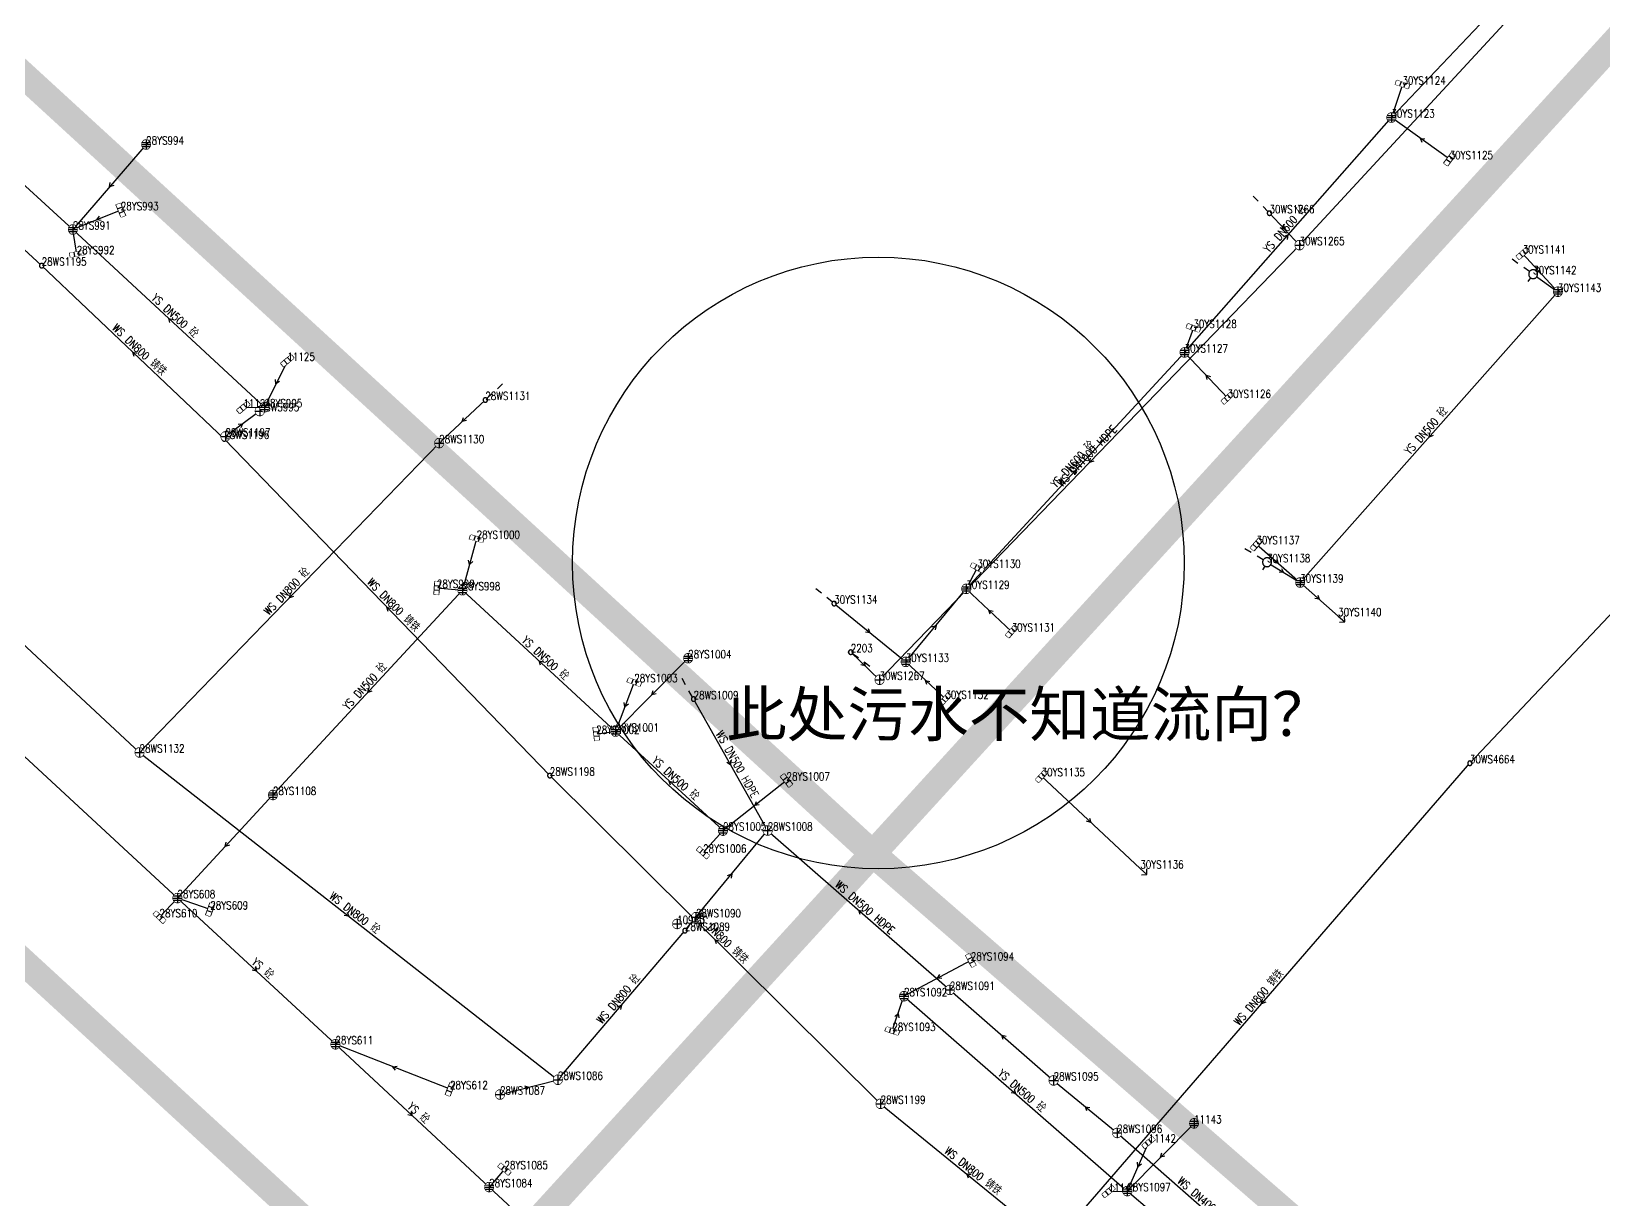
# Model space of a CAD drawing. Extents: x 78813 to 99477, y 2421021 to 2448125.
# Drawn here: x 84916 to 85092.8, y 2431463.2 to 2431594.6 of the extents above; entities that cross this region are included whole.
import ezdxf
from ezdxf.enums import TextEntityAlignment as Align

# ---------------------------------------------------------------- set-up
doc = ezdxf.new("R2010")
doc.units = 0
doc.set_wipeout_variables(frame=1)
doc.layers.get('0').update_dxf_attribs({"linetype": 'CONTINUOUS'})
for name, color, linetype in [('DX_WS', 16, 'CONTINUOUS'), ('DX_YS', 42, 'CONTINUOUS'), ('道路', 5, 'CONTINUOUS'), ('遗留问题', 7, 'CONTINUOUS')]:
    doc.layers.add(name, color=color, linetype=linetype)
for name, color, linetype, true_color in [('WSLINE', 7, 'CONTINUOUS', 0x7f0000), ('YSANNEXE', 7, 'CONTINUOUS', 0xcc9900), ('YSLINE', 7, 'CONTINUOUS', 0xcc9900)]:
    doc.layers.add(name, color=color, linetype=linetype, true_color=true_color)
doc.styles.add('CcNameZT', font='txt.SHX', dxfattribs={"width": 0.8, "bigfont": 'HZTXT.SHX'})
doc.styles.add('GXT', font='', dxfattribs={"height": 0.8})
doc.styles.get("Standard").update_dxf_attribs({"font": 'txt.shx', "bigfont": 'hztxt.shx'})
doc.styles.get('GXT').set_extended_font_data('文鼎CS细等线')

# ---------------------------------------------------------------- blocks, each defined once
blk = doc.blocks.new('PS污水井')
blk.add_lwpolyline([(1, 0), (1, 0.07), (0.99, 0.14), (0.98, 0.21), (0.96, 0.28), (0.94, 0.34), (0.91, 0.41), (0.88, 0.47), (0.85, 0.53), (0.81, 0.59), (0.77, 0.64), (0.72, 0.69), (0.67, 0.74), (0.62, 0.79), (0.56, 0.83), (0.5, 0.87), (0.44, 0.9), (0.37, 0.93), (0.31, 0.95), (0.24, 0.97), (0.17, 0.98), (0.1, 0.99), (0.03, 1), (-0.03, 1), (-0.1, 0.99), (-0.17, 0.98), (-0.24, 0.97), (-0.31, 0.95), (-0.37, 0.93), (-0.44, 0.9), (-0.5, 0.87), (-0.56, 0.83), (-0.62, 0.79), (-0.67, 0.74), (-0.72, 0.69), (-0.77, 0.64), (-0.81, 0.59), (-0.85, 0.53), (-0.88, 0.47), (-0.91, 0.41), (-0.94, 0.34), (-0.96, 0.28), (-0.98, 0.21), (-0.99, 0.14), (-1, 0.07), (-1, 0), (-1, -0.07), (-0.99, -0.14), (-0.98, -0.21), (-0.96, -0.28), (-0.94, -0.34), (-0.91, -0.41), (-0.88, -0.47), (-0.85, -0.53), (-0.81, -0.59), (-0.77, -0.64), (-0.72, -0.69), (-0.67, -0.74), (-0.62, -0.79), (-0.56, -0.83), (-0.5, -0.87), (-0.44, -0.9), (-0.37, -0.93), (-0.31, -0.95), (-0.24, -0.97), (-0.17, -0.98), (-0.1, -0.99), (-0.03, -1), (0.03, -1), (0.1, -0.99), (0.17, -0.98), (0.24, -0.97), (0.31, -0.95), (0.37, -0.93), (0.44, -0.9), (0.5, -0.87), (0.56, -0.83), (0.62, -0.79), (0.67, -0.74), (0.72, -0.69), (0.77, -0.64), (0.81, -0.59), (0.85, -0.53), (0.88, -0.47), (0.91, -0.41), (0.94, -0.34), (0.96, -0.28), (0.98, -0.21), (0.99, -0.14), (1, 0)], close=True)
blk.add_wipeout([(1, 0), (1, 0.07), (0.99, 0.14), (0.98, 0.21), (0.96, 0.28), (0.94, 0.34), (0.91, 0.41), (0.88, 0.47), (0.85, 0.53), (0.81, 0.59), (0.77, 0.64), (0.72, 0.69), (0.67, 0.74), (0.62, 0.79), (0.56, 0.83), (0.5, 0.87), (0.44, 0.9), (0.37, 0.93), (0.31, 0.95), (0.24, 0.97), (0.17, 0.98), (0.1, 0.99), (0.03, 1), (-0.03, 1), (-0.1, 0.99), (-0.17, 0.98), (-0.24, 0.97), (-0.31, 0.95), (-0.37, 0.93), (-0.44, 0.9), (-0.5, 0.87), (-0.56, 0.83), (-0.62, 0.79), (-0.67, 0.74), (-0.72, 0.69), (-0.77, 0.64), (-0.81, 0.59), (-0.85, 0.53), (-0.88, 0.47), (-0.91, 0.41), (-0.94, 0.34), (-0.96, 0.28), (-0.98, 0.21), (-0.99, 0.14), (-1, 0.07), (-1, 0), (-1, -0.07), (-0.99, -0.14), (-0.98, -0.21), (-0.96, -0.28), (-0.94, -0.34), (-0.91, -0.41), (-0.88, -0.47), (-0.85, -0.53), (-0.81, -0.59), (-0.77, -0.64), (-0.72, -0.69), (-0.67, -0.74), (-0.62, -0.79), (-0.56, -0.83), (-0.5, -0.87), (-0.44, -0.9), (-0.37, -0.93), (-0.31, -0.95), (-0.24, -0.97), (-0.17, -0.98), (-0.1, -0.99), (-0.03, -1), (0.03, -1), (0.1, -0.99), (0.17, -0.98), (0.24, -0.97), (0.31, -0.95), (0.37, -0.93), (0.44, -0.9), (0.5, -0.87), (0.56, -0.83), (0.62, -0.79), (0.67, -0.74), (0.72, -0.69), (0.77, -0.64), (0.81, -0.59), (0.85, -0.53), (0.88, -0.47), (0.91, -0.41), (0.94, -0.34), (0.96, -0.28), (0.98, -0.21), (0.99, -0.14)])
for p, q in [((-1, 0), (0, 0)), ((0, 1), (0, 0)), ((0, 0), (0, -1)), ((0, 0), (1, 0))]:
    blk.add_line(p, q)
blk = doc.blocks.new('PS管线点')
blk.add_wipeout([(0.5, 0), (0.5, 0.03), (0.5, 0.07), (0.49, 0.1), (0.48, 0.14), (0.47, 0.17), (0.46, 0.2), (0.44, 0.23), (0.42, 0.26), (0.4, 0.29), (0.38, 0.32), (0.36, 0.35), (0.33, 0.37), (0.31, 0.39), (0.28, 0.41), (0.25, 0.43), (0.22, 0.45), (0.19, 0.46), (0.15, 0.48), (0.12, 0.49), (0.09, 0.49), (0.05, 0.5), (0.02, 0.5), (-0.02, 0.5), (-0.05, 0.5), (-0.09, 0.49), (-0.12, 0.49), (-0.15, 0.48), (-0.19, 0.46), (-0.22, 0.45), (-0.25, 0.43), (-0.28, 0.41), (-0.31, 0.39), (-0.33, 0.37), (-0.36, 0.35), (-0.38, 0.32), (-0.4, 0.29), (-0.42, 0.26), (-0.44, 0.23), (-0.46, 0.2), (-0.47, 0.17), (-0.48, 0.14), (-0.49, 0.1), (-0.5, 0.07), (-0.5, 0.03), (-0.5, 0), (-0.5, -0.03), (-0.5, -0.07), (-0.49, -0.1), (-0.48, -0.14), (-0.47, -0.17), (-0.46, -0.2), (-0.44, -0.23), (-0.42, -0.26), (-0.4, -0.29), (-0.38, -0.32), (-0.36, -0.35), (-0.33, -0.37), (-0.31, -0.39), (-0.28, -0.41), (-0.25, -0.43), (-0.22, -0.45), (-0.19, -0.46), (-0.15, -0.48), (-0.12, -0.49), (-0.09, -0.49), (-0.05, -0.5), (-0.02, -0.5), (0.02, -0.5), (0.05, -0.5), (0.09, -0.49), (0.12, -0.49), (0.15, -0.48), (0.19, -0.46), (0.22, -0.45), (0.25, -0.43), (0.28, -0.41), (0.31, -0.39), (0.33, -0.37), (0.36, -0.35), (0.38, -0.32), (0.4, -0.29), (0.42, -0.26), (0.44, -0.23), (0.46, -0.2), (0.47, -0.17), (0.48, -0.14), (0.49, -0.1), (0.5, -0.07)])
blk.add_lwpolyline([(0.5, 0), (0.5, 0.03), (0.5, 0.07), (0.49, 0.1), (0.48, 0.14), (0.47, 0.17), (0.46, 0.2), (0.44, 0.23), (0.42, 0.26), (0.4, 0.29), (0.38, 0.32), (0.36, 0.35), (0.33, 0.37), (0.31, 0.39), (0.28, 0.41), (0.25, 0.43), (0.22, 0.45), (0.19, 0.46), (0.15, 0.48), (0.12, 0.49), (0.09, 0.49), (0.05, 0.5), (0.02, 0.5), (-0.02, 0.5), (-0.05, 0.5), (-0.09, 0.49), (-0.12, 0.49), (-0.15, 0.48), (-0.19, 0.46), (-0.22, 0.45), (-0.25, 0.43), (-0.28, 0.41), (-0.31, 0.39), (-0.33, 0.37), (-0.36, 0.35), (-0.38, 0.32), (-0.4, 0.29), (-0.42, 0.26), (-0.44, 0.23), (-0.46, 0.2), (-0.47, 0.17), (-0.48, 0.14), (-0.49, 0.1), (-0.5, 0.07), (-0.5, 0.03), (-0.5, 0), (-0.5, -0.03), (-0.5, -0.07), (-0.49, -0.1), (-0.48, -0.14), (-0.47, -0.17), (-0.46, -0.2), (-0.44, -0.23), (-0.42, -0.26), (-0.4, -0.29), (-0.38, -0.32), (-0.36, -0.35), (-0.33, -0.37), (-0.31, -0.39), (-0.28, -0.41), (-0.25, -0.43), (-0.22, -0.45), (-0.19, -0.46), (-0.15, -0.48), (-0.12, -0.49), (-0.09, -0.49), (-0.05, -0.5), (-0.02, -0.5), (0.02, -0.5), (0.05, -0.5), (0.09, -0.49), (0.12, -0.49), (0.15, -0.48), (0.19, -0.46), (0.22, -0.45), (0.25, -0.43), (0.28, -0.41), (0.31, -0.39), (0.33, -0.37), (0.36, -0.35), (0.38, -0.32), (0.4, -0.29), (0.42, -0.26), (0.44, -0.23), (0.46, -0.2), (0.47, -0.17), (0.48, -0.14), (0.49, -0.1), (0.5, -0.07), (0.5, 0)], close=True)
blk = doc.blocks.new('PS非普查')
blk.add_lwpolyline([(3.7, 0), (5.3, 0)])
blk.add_wipeout([(0.5, 0), (0.5, 0.03), (0.5, 0.07), (0.49, 0.1), (0.48, 0.14), (0.47, 0.17), (0.46, 0.2), (0.44, 0.23), (0.42, 0.26), (0.4, 0.29), (0.38, 0.32), (0.36, 0.35), (0.33, 0.37), (0.31, 0.39), (0.28, 0.41), (0.25, 0.43), (0.22, 0.45), (0.19, 0.46), (0.15, 0.48), (0.12, 0.49), (0.09, 0.49), (0.05, 0.5), (0.02, 0.5), (-0.02, 0.5), (-0.05, 0.5), (-0.09, 0.49), (-0.12, 0.49), (-0.15, 0.48), (-0.19, 0.46), (-0.22, 0.45), (-0.25, 0.43), (-0.28, 0.41), (-0.31, 0.39), (-0.33, 0.37), (-0.36, 0.35), (-0.38, 0.32), (-0.4, 0.29), (-0.42, 0.26), (-0.44, 0.23), (-0.46, 0.2), (-0.47, 0.17), (-0.48, 0.14), (-0.49, 0.1), (-0.5, 0.07), (-0.5, 0.03), (-0.5, 0), (-0.5, -0.03), (-0.5, -0.07), (-0.49, -0.1), (-0.48, -0.14), (-0.47, -0.17), (-0.46, -0.2), (-0.44, -0.23), (-0.42, -0.26), (-0.4, -0.29), (-0.38, -0.32), (-0.36, -0.35), (-0.33, -0.37), (-0.31, -0.39), (-0.28, -0.41), (-0.25, -0.43), (-0.22, -0.45), (-0.19, -0.46), (-0.15, -0.48), (-0.12, -0.49), (-0.09, -0.49), (-0.05, -0.5), (-0.02, -0.5), (0.02, -0.5), (0.05, -0.5), (0.09, -0.49), (0.12, -0.49), (0.15, -0.48), (0.19, -0.46), (0.22, -0.45), (0.25, -0.43), (0.28, -0.41), (0.31, -0.39), (0.33, -0.37), (0.36, -0.35), (0.38, -0.32), (0.4, -0.29), (0.42, -0.26), (0.44, -0.23), (0.46, -0.2), (0.47, -0.17), (0.48, -0.14), (0.49, -0.1), (0.5, -0.07)])
blk.add_line((0.5, 0), (2.1, 0))
blk.add_lwpolyline([(0.5, 0), (0.5, 0.03), (0.5, 0.07), (0.49, 0.1), (0.48, 0.14), (0.47, 0.17), (0.46, 0.2), (0.44, 0.23), (0.42, 0.26), (0.4, 0.29), (0.38, 0.32), (0.36, 0.35), (0.33, 0.37), (0.31, 0.39), (0.28, 0.41), (0.25, 0.43), (0.22, 0.45), (0.19, 0.46), (0.15, 0.48), (0.12, 0.49), (0.09, 0.49), (0.05, 0.5), (0.02, 0.5), (-0.02, 0.5), (-0.05, 0.5), (-0.09, 0.49), (-0.12, 0.49), (-0.15, 0.48), (-0.19, 0.46), (-0.22, 0.45), (-0.25, 0.43), (-0.28, 0.41), (-0.31, 0.39), (-0.33, 0.37), (-0.36, 0.35), (-0.38, 0.32), (-0.4, 0.29), (-0.42, 0.26), (-0.44, 0.23), (-0.46, 0.2), (-0.47, 0.17), (-0.48, 0.14), (-0.49, 0.1), (-0.5, 0.07), (-0.5, 0.03), (-0.5, 0), (-0.5, -0.03), (-0.5, -0.07), (-0.49, -0.1), (-0.48, -0.14), (-0.47, -0.17), (-0.46, -0.2), (-0.44, -0.23), (-0.42, -0.26), (-0.4, -0.29), (-0.38, -0.32), (-0.36, -0.35), (-0.33, -0.37), (-0.31, -0.39), (-0.28, -0.41), (-0.25, -0.43), (-0.22, -0.45), (-0.19, -0.46), (-0.15, -0.48), (-0.12, -0.49), (-0.09, -0.49), (-0.05, -0.5), (-0.02, -0.5), (0.02, -0.5), (0.05, -0.5), (0.09, -0.49), (0.12, -0.49), (0.15, -0.48), (0.19, -0.46), (0.22, -0.45), (0.25, -0.43), (0.28, -0.41), (0.31, -0.39), (0.33, -0.37), (0.36, -0.35), (0.38, -0.32), (0.4, -0.29), (0.42, -0.26), (0.44, -0.23), (0.46, -0.2), (0.47, -0.17), (0.48, -0.14), (0.49, -0.1), (0.5, -0.07), (0.5, 0)], close=True)
blk = doc.blocks.new('测量点')
h = blk.add_hatch(color=256)
edge = h.paths.add_edge_path()
edge.add_arc((0, 0), 0.5, 0, 360)
blk.add_circle((0, 0), 0.5)
blk = doc.blocks.new('LX')
for p, q in [((-0.866, 0.5), (0, 0)), ((0, 0), (-0.866, -0.5))]:
    blk.add_line(p, q)
blk = doc.blocks.new('PS出水口')
for points in [[(0, 0), (1.97, 0)], [(1.15, -0.88), (1.97, 0), (1.11, 0.93)]]:
    blk.add_lwpolyline(points)
blk = doc.blocks.new('PS雨篦')
blk.add_lwpolyline([(-1.5, 0.5), (0, 0.5), (1.5, 0.5), (1.5, -0.5), (0, -0.5), (-1.5, -0.5)], close=True)
blk.add_wipeout([(-1.5, 0.5), (0, 0.5), (1.5, 0.5), (1.5, -0.5), (0, -0.5), (-1.5, -0.5)])
for p, q in [((-0.51, -0.5), (-0.51, 0.5)), ((0.49, -0.5), (0.49, 0.5))]:
    blk.add_line(p, q)
blk = doc.blocks.new('PS雨水井')
blk.add_lwpolyline([(1, 0), (1, 0.07), (0.99, 0.14), (0.98, 0.21), (0.96, 0.28), (0.94, 0.34), (0.91, 0.41), (0.88, 0.47), (0.85, 0.53), (0.81, 0.59), (0.77, 0.64), (0.72, 0.69), (0.67, 0.74), (0.62, 0.79), (0.56, 0.83), (0.5, 0.87), (0.44, 0.9), (0.37, 0.93), (0.31, 0.95), (0.24, 0.97), (0.17, 0.98), (0.1, 0.99), (0.03, 1), (-0.03, 1), (-0.1, 0.99), (-0.17, 0.98), (-0.24, 0.97), (-0.31, 0.95), (-0.37, 0.93), (-0.44, 0.9), (-0.5, 0.87), (-0.56, 0.83), (-0.62, 0.79), (-0.67, 0.74), (-0.72, 0.69), (-0.77, 0.64), (-0.81, 0.59), (-0.85, 0.53), (-0.88, 0.47), (-0.91, 0.41), (-0.94, 0.34), (-0.96, 0.28), (-0.98, 0.21), (-0.99, 0.14), (-1, 0.07), (-1, 0), (-1, -0.07), (-0.99, -0.14), (-0.98, -0.21), (-0.96, -0.28), (-0.94, -0.34), (-0.91, -0.41), (-0.88, -0.47), (-0.85, -0.53), (-0.81, -0.59), (-0.77, -0.64), (-0.72, -0.69), (-0.67, -0.74), (-0.62, -0.79), (-0.56, -0.83), (-0.5, -0.87), (-0.44, -0.9), (-0.37, -0.93), (-0.31, -0.95), (-0.24, -0.97), (-0.17, -0.98), (-0.1, -0.99), (-0.03, -1), (0.03, -1), (0.1, -0.99), (0.17, -0.98), (0.24, -0.97), (0.31, -0.95), (0.37, -0.93), (0.44, -0.9), (0.5, -0.87), (0.56, -0.83), (0.62, -0.79), (0.67, -0.74), (0.72, -0.69), (0.77, -0.64), (0.81, -0.59), (0.85, -0.53), (0.88, -0.47), (0.91, -0.41), (0.94, -0.34), (0.96, -0.28), (0.98, -0.21), (0.99, -0.14), (1, 0)], close=True)
blk.add_wipeout([(1, 0), (1, 0.07), (0.99, 0.14), (0.98, 0.21), (0.96, 0.28), (0.94, 0.34), (0.91, 0.41), (0.88, 0.47), (0.85, 0.53), (0.81, 0.59), (0.77, 0.64), (0.72, 0.69), (0.67, 0.74), (0.62, 0.79), (0.56, 0.83), (0.5, 0.87), (0.44, 0.9), (0.37, 0.93), (0.31, 0.95), (0.24, 0.97), (0.17, 0.98), (0.1, 0.99), (0.03, 1), (-0.03, 1), (-0.1, 0.99), (-0.17, 0.98), (-0.24, 0.97), (-0.31, 0.95), (-0.37, 0.93), (-0.44, 0.9), (-0.5, 0.87), (-0.56, 0.83), (-0.62, 0.79), (-0.67, 0.74), (-0.72, 0.69), (-0.77, 0.64), (-0.81, 0.59), (-0.85, 0.53), (-0.88, 0.47), (-0.91, 0.41), (-0.94, 0.34), (-0.96, 0.28), (-0.98, 0.21), (-0.99, 0.14), (-1, 0.07), (-1, 0), (-1, -0.07), (-0.99, -0.14), (-0.98, -0.21), (-0.96, -0.28), (-0.94, -0.34), (-0.91, -0.41), (-0.88, -0.47), (-0.85, -0.53), (-0.81, -0.59), (-0.77, -0.64), (-0.72, -0.69), (-0.67, -0.74), (-0.62, -0.79), (-0.56, -0.83), (-0.5, -0.87), (-0.44, -0.9), (-0.37, -0.93), (-0.31, -0.95), (-0.24, -0.97), (-0.17, -0.98), (-0.1, -0.99), (-0.03, -1), (0.03, -1), (0.1, -0.99), (0.17, -0.98), (0.24, -0.97), (0.31, -0.95), (0.37, -0.93), (0.44, -0.9), (0.5, -0.87), (0.56, -0.83), (0.62, -0.79), (0.67, -0.74), (0.72, -0.69), (0.77, -0.64), (0.81, -0.59), (0.85, -0.53), (0.88, -0.47), (0.91, -0.41), (0.94, -0.34), (0.96, -0.28), (0.98, -0.21), (0.99, -0.14)])
for p, q in [((-1, 0), (0, 0)), ((-0.88, 0.48), (0, 0.47)), ((0, 1), (0, 0)), ((0, 0.47), (0.88, 0.47)), ((0, 0), (0, -1)), ((0, 0), (1, 0)), ((-0.88, -0.48), (0, -0.48)), ((0, -0.48), (0.88, -0.48))]:
    blk.add_line(p, q)
blk = doc.blocks.new('PS预留口')
blk.add_lwpolyline([(4.2, 0), (5.8, 0)])
blk.add_wipeout([(1, 0), (1, 0.07), (0.99, 0.14), (0.98, 0.21), (0.96, 0.28), (0.94, 0.34), (0.91, 0.41), (0.88, 0.47), (0.85, 0.53), (0.81, 0.59), (0.77, 0.64), (0.72, 0.69), (0.67, 0.74), (0.62, 0.79), (0.56, 0.83), (0.5, 0.87), (0.44, 0.9), (0.37, 0.93), (0.31, 0.95), (0.24, 0.97), (0.17, 0.98), (0.1, 0.99), (0.03, 1), (-0.03, 1), (-0.1, 0.99), (-0.17, 0.98), (-0.24, 0.97), (-0.31, 0.95), (-0.37, 0.93), (-0.44, 0.9), (-0.5, 0.87), (-0.56, 0.83), (-0.62, 0.79), (-0.67, 0.74), (-0.72, 0.69), (-0.77, 0.64), (-0.81, 0.59), (-0.85, 0.53), (-0.88, 0.47), (-0.91, 0.41), (-0.94, 0.34), (-0.96, 0.28), (-0.98, 0.21), (-0.99, 0.14), (-1, 0.07), (-1, 0), (-1, -0.07), (-0.99, -0.14), (-0.98, -0.21), (-0.96, -0.28), (-0.94, -0.34), (-0.91, -0.41), (-0.88, -0.47), (-0.85, -0.53), (-0.81, -0.59), (-0.77, -0.64), (-0.72, -0.69), (-0.67, -0.74), (-0.62, -0.79), (-0.56, -0.83), (-0.5, -0.87), (-0.44, -0.9), (-0.37, -0.93), (-0.31, -0.95), (-0.24, -0.97), (-0.17, -0.98), (-0.1, -0.99), (-0.03, -1), (0.03, -1), (0.1, -0.99), (0.17, -0.98), (0.24, -0.97), (0.31, -0.95), (0.37, -0.93), (0.44, -0.9), (0.5, -0.87), (0.56, -0.83), (0.62, -0.79), (0.67, -0.74), (0.72, -0.69), (0.77, -0.64), (0.81, -0.59), (0.85, -0.53), (0.88, -0.47), (0.91, -0.41), (0.94, -0.34), (0.96, -0.28), (0.98, -0.21), (0.99, -0.14)])
blk.add_line((1, 0), (2.6, 0))
blk.add_lwpolyline([(1, 0), (1, 0.07), (0.99, 0.14), (0.98, 0.21), (0.96, 0.28), (0.94, 0.34), (0.91, 0.41), (0.88, 0.47), (0.85, 0.53), (0.81, 0.59), (0.77, 0.64), (0.72, 0.69), (0.67, 0.74), (0.62, 0.79), (0.56, 0.83), (0.5, 0.87), (0.44, 0.9), (0.37, 0.93), (0.31, 0.95), (0.24, 0.97), (0.17, 0.98), (0.1, 0.99), (0.03, 1), (-0.03, 1), (-0.1, 0.99), (-0.17, 0.98), (-0.24, 0.97), (-0.31, 0.95), (-0.37, 0.93), (-0.44, 0.9), (-0.5, 0.87), (-0.56, 0.83), (-0.62, 0.79), (-0.67, 0.74), (-0.72, 0.69), (-0.77, 0.64), (-0.81, 0.59), (-0.85, 0.53), (-0.88, 0.47), (-0.91, 0.41), (-0.94, 0.34), (-0.96, 0.28), (-0.98, 0.21), (-0.99, 0.14), (-1, 0.07), (-1, 0), (-1, -0.07), (-0.99, -0.14), (-0.98, -0.21), (-0.96, -0.28), (-0.94, -0.34), (-0.91, -0.41), (-0.88, -0.47), (-0.85, -0.53), (-0.81, -0.59), (-0.77, -0.64), (-0.72, -0.69), (-0.67, -0.74), (-0.62, -0.79), (-0.56, -0.83), (-0.5, -0.87), (-0.44, -0.9), (-0.37, -0.93), (-0.31, -0.95), (-0.24, -0.97), (-0.17, -0.98), (-0.1, -0.99), (-0.03, -1), (0.03, -1), (0.1, -0.99), (0.17, -0.98), (0.24, -0.97), (0.31, -0.95), (0.37, -0.93), (0.44, -0.9), (0.5, -0.87), (0.56, -0.83), (0.62, -0.79), (0.67, -0.74), (0.72, -0.69), (0.77, -0.64), (0.81, -0.59), (0.85, -0.53), (0.88, -0.47), (0.91, -0.41), (0.94, -0.34), (0.96, -0.28), (0.98, -0.21), (0.99, -0.14), (1, 0)], close=True)
for points in [[(0, 1), (0, 2)], [(0, -2), (0, -1)]]:
    blk.add_lwpolyline(points)

msp = doc.modelspace()

# ---------------------------------------------------------------- linework, layer by layer
at = {"layer": 'WSLINE'}
for p, q in [((85181.31, 2431703.49), (85058.59, 2431570.61)), ((84872.49, 2431609.33), (84917.12, 2431568.3)), ((85055.21, 2431574.2), (85058.59, 2431570.61)), ((85058.59, 2431570.61), (85011.36, 2431521.72)), ((84917.12, 2431568.3), (84937.65, 2431548.82)), ((85077.75, 2431512.33), (85126.27, 2431563.75)), ((84967.02, 2431553.19), (84961.83, 2431548.34)), ((84941.65, 2431551.94), (84937.79, 2431549.09)), ((84937.79, 2431549.09), (84937.65, 2431548.82)), ((84937.65, 2431548.82), (84974.27, 2431510.94)), ((84961.83, 2431548.34), (84928.13, 2431513.54)), ((84895.39, 2431543.98), (84928.13, 2431513.54)), ((85008.12, 2431524.82), (85011.36, 2431521.72)), ((84990.44, 2431519.54), (84998.77, 2431504.76)), ((84928.13, 2431513.54), (84975.18, 2431476.73)), ((85030.89, 2431458.23), (85077.75, 2431512.33)), ((84974.27, 2431510.94), (85011.47, 2431474.02)), ((84990.71, 2431495.01), (84998.77, 2431504.76)), ((84998.77, 2431504.76), (85019.26, 2431486.83)), ((84989.47, 2431493.49), (84990.71, 2431495.01)), ((84975.18, 2431476.73), (84989.47, 2431493.49)), ((85019.26, 2431486.83), (85030.93, 2431476.65)), ((84968.67, 2431475.06), (84975.18, 2431476.73)), ((85030.93, 2431476.65), (85038.08, 2431470.74)), ((85011.47, 2431474.02), (85030.89, 2431458.23)), ((85038.08, 2431470.74), (85056.98, 2431454.17))]:
    msp.add_line(p, q, dxfattribs=at)
at = {"layer": 'YSLINE'}
for p, q in [((85068.92, 2431584.96), (85094.32, 2431611.74)), ((84898.29, 2431592.64), (84920.63, 2431572.37)), ((85070.16, 2431588.68), (85068.92, 2431584.96)), ((85075.47, 2431580.28), (85068.92, 2431584.96)), ((84928.87, 2431581.93), (84920.63, 2431572.37)), ((84926.02, 2431574.54), (84920.63, 2431572.37)), ((84921.06, 2431569.61), (84920.63, 2431572.37)), ((85083.68, 2431569.68), (85087.65, 2431565.37)), ((85084.86, 2431567.34), (85087.65, 2431565.37)), ((85087.65, 2431565.37), (85058.66, 2431532.66)), ((85046.65, 2431561.29), (85045.66, 2431558.54)), ((85021.11, 2431531.95), (85045.66, 2431558.54)), ((85050.5, 2431553.42), (85045.66, 2431558.54)), ((84966.04, 2431537.58), (84964.45, 2431531.79)), ((85053.74, 2431536.96), (85058.66, 2431532.66)), ((85054.93, 2431534.94), (85058.66, 2431532.66)), ((85022.35, 2431534.32), (85021.11, 2431531.95)), ((85058.66, 2431532.66), (85062.93, 2431528.89)), ((84964.45, 2431531.79), (84943.13, 2431508.76)), ((84961.57, 2431532.05), (84964.45, 2431531.79)), ((84981.66, 2431515.89), (84964.45, 2431531.79)), ((85014.3, 2431523.73), (85021.11, 2431531.95)), ((85026.21, 2431527.16), (85021.11, 2431531.95)), ((85018.76, 2431519.58), (85014.3, 2431523.73)), ((84983.77, 2431521.45), (84981.66, 2431515.89)), ((84979.49, 2431515.63), (84981.66, 2431515.89)), ((84993.75, 2431504.75), (84981.66, 2431515.89)), ((85029.58, 2431510.87), (85040.68, 2431500.49)), ((84943.13, 2431508.76), (84932.39, 2431497.16)), ((84991.51, 2431502.27), (84993.75, 2431504.75)), ((84930.38, 2431495.01), (84932.39, 2431497.16)), ((84932.39, 2431497.16), (84950.16, 2431480.71)), ((84936.08, 2431495.89), (84932.39, 2431497.16)), ((85012.79, 2431482.21), (85014.1, 2431486.12)), ((84963.05, 2431475.67), (84950.16, 2431480.71)), ((84969.17, 2431466.67), (84967.45, 2431464.65)), ((84967.45, 2431464.65), (84984.72, 2431448.64)), ((85037.12, 2431464.15), (85039.22, 2431464.2)), ((85053.04, 2431452.38), (85039.22, 2431464.2))]:
    msp.add_line(p, q, dxfattribs=at)

# ---------------------------------------------------------------- block references
at = {"layer": 'DX_WS', "yscale": 0.5, "zscale": 0.5}
for p, xscale, rotation in [((85056.9, 2431572.4), 0.4999999999174108, 313.4079139450869), ((84927.39, 2431558.56), 0.4999999999681816, 136.2726998466811), ((84939.72, 2431550.51), 0.5000000000987567, 36.5780435047836), ((84964.43, 2431550.76), 0.5000000001499065, 222.8805823236734), ((85034.97, 2431546.17), 0.5000000000623607, 225.7453712877373), ((84944.98, 2431530.94), 0.5000000000623607, 225.7453712877373), ((84955.96, 2431529.88), 0.4999999998548085, 133.9808686770976), ((84994.6, 2431512.15), 0.5000000000768241, 299.656926848494), ((84994.74, 2431499.88), 0.5000000001275243, 50.4202859825869), ((84951.65, 2431495.13), 0.4999999999654123, 322.0022808685885), ((85009.01, 2431495.8), 0.5000000001470603, 138.5645310020385), ((84992.87, 2431492.48), 0.5000000000473203, 135.1267842464536), ((84982.32, 2431485.11), 0.5000000000786358, 49.27437038812209), ((85054.32, 2431485.28), 0.4999999999129442, 229.2743673022734), ((85025.1, 2431481.74), 0.4999999999592625, 139.1374888230383), ((84971.92, 2431475.9), 0.4999999999384925, 14.32394485392314), ((85034.51, 2431473.69), 0.4999999999182879, 140.2834044187576), ((85021.18, 2431466.13), 0.500000000052436, 140.8563621943816)]:
    msp.add_blockref('LX', p, dxfattribs=dict(at, xscale=xscale, rotation=rotation))
at = {"layer": 'DX_WS', "xscale": 0.5, "yscale": 0.5, "zscale": 0.5}
msp.add_blockref('测量点', (85008.12, 2431524.82, 2.11), dxfattribs=at)
at = {"layer": 'DX_YS', "xscale": 0.5, "yscale": 0.5, "zscale": 0.5}
for p in [(84944.76, 2431557.61, 3.95), (84939.81, 2431552.36, 3.93), (85046.73, 2431471.82, 2.61), (85041.61, 2431469.68, 3.69), (85037.12, 2431464.15, 3.61)]:
    msp.add_blockref('测量点', p, dxfattribs=at)
at = {"layer": 'DX_YS', "yscale": 0.5, "zscale": 0.5}
for p, xscale, rotation in [((85062.93, 2431528.89, 2.03), 0.499999999991061, 318.4916606548242), ((85040.68, 2431500.49, 3.45), 0.5000000001150721, 316.9265762251509)]:
    msp.add_blockref('PS出水口', p, dxfattribs=dict(at, xscale=xscale, rotation=rotation))
at = {"layer": 'YSANNEXE', "yscale": 0.5, "zscale": 0.5}
for p, xscale, rotation in [((85072.19, 2431582.62), 0.5000000000509134, 144.3853643634343), ((84924.75, 2431577.15), 0.5000000001008229, 229.1831180618362), ((84923.33, 2431573.46), 0.5000000000538641, 201.6811439015202), ((84931.41, 2431562.37), 0.500000000099427, 136.8456576255853), ((85048.08, 2431555.98), 0.4999999998977985, 133.4991662763766), ((84943.47, 2431554.99), 0.4999999999540764, 244.0800207230291), ((85073.15, 2431549.02), 0.50000000014632, 228.6101602728715), ((85033.39, 2431545.25), 0.4999999998621667, 47.55549698130921), ((84965.24, 2431534.69), 0.4999999999334011, 254.3932610367242), ((85060.79, 2431530.77), 0.4999999998866608, 318.5645341074481), ((85023.66, 2431529.56), 0.5000000000109518, 136.9369130337061), ((85010.27, 2431527.01), 0.4999999999499777, 320.8563652809367), ((85017.71, 2431527.84), 0.5000000001275243, 50.4202859825869), ((84973.06, 2431523.84), 0.500000000145689, 137.509870812667), ((84953.79, 2431520.28), 0.5000000000745004, 227.4642446757911), ((84985.75, 2431520.01), 0.5000000001441505, 225.1724135036378), ((85016.53, 2431521.65), 0.5000000000109518, 136.9369130337061), ((84982.72, 2431518.67), 0.4999999999280921, 249.2366408790303), ((84987.71, 2431510.32), 0.500000000145689, 137.509870812667), ((84997.32, 2431507.57), 0.500000000041047, 218.2969199518953), ((85035.13, 2431505.68), 0.5000000000878982, 316.8456606964688), ((84937.76, 2431502.96), 0.5000000000745004, 227.4642446757911), ((84941.27, 2431488.94), 0.4999999999256761, 317.4186185119841), ((85013.44, 2431484.17), 0.4999999999382179, 71.6197243898459), ((84956.6, 2431478.19), 0.4999999999631205, 158.7093092628276), ((85026.66, 2431475.16), 0.5000000001204519, 319.1374918729616), ((84958.8, 2431472.68), 0.5000000000878982, 316.8456606964688), ((85040.42, 2431466.94), 0.4999999999961576, 246.371851905659)]:
    msp.add_blockref('LX', p, dxfattribs=dict(at, xscale=xscale, rotation=rotation))

# ---------------------------------------------------------------- texts
at = {"layer": 'DX_WS', "style": 'CcNameZT', "width": 0.8}
for s, rotation, p in [(' WS DN800 铸铁', 316.5062, (84927.56, 2431558.74, 4.05)), (' WS DN1000 HDPE', 45.9871, (85034.79, 2431546.34, 0.99)), (' WS DN800 砼', 45.9166, (84944.8, 2431531.11, 3.06)), (' WS DN800 铸铁', 314.031, (84956.14, 2431530.05, 3.69)), (' WS DN500 HDPE', 299.4115, (84994.82, 2431512.28, 2.28)), (' WS DN500 HDPE', 318.8091, (85009.18, 2431495.99, 1.94)), (' WS DN800 砼', 321.96, (84951.81, 2431495.33, 0.79)), (' WS DN800 砼', 49.5431, (84982.13, 2431485.27, 1.08)), (' WS DN800 铸铁', 49.0987, (85054.13, 2431485.44, 2.33)), (' WS DN800 铸铁', 320.8729, (85021.34, 2431466.32, 3.77)), (' WS DN400 HDPE', 318.7555, (85047.7, 2431462.64, 0.73))]:
    msp.add_text(s, height=0.9, rotation=rotation, dxfattribs=at).set_placement(p, align=Align.CENTER)
at = {"layer": 'DX_YS', "style": 'CcNameZT', "width": 0.8}
for s, rotation, p in [(' YS DN500 砼', 317.1255, (84931.58, 2431562.55, 3.29)), (' YS DN500 砼', 48.446, (85072.96, 2431549.18, 2.9)), (' YS DN600 砼', 47.2871, (85033.2, 2431545.42, 3.77)), (' YS DN500 砼', 317.2702, (84973.23, 2431524.03, 3.17)), (' YS DN500 砼', 47.2105, (84953.6, 2431520.45, 3.23)), (' YS DN500 砼', 317.3283, (84987.88, 2431510.51, 3.28)), (' YS 砼', 317.205, (84941.44, 2431489.12, 2.08)), (' YS 砼', 317.0988, (84958.97, 2431472.86, 2.2))]:
    msp.add_text(s, height=0.9, rotation=rotation, dxfattribs=at).set_placement(p, align=Align.CENTER)
at = {"layer": 'DX_YS', "width": 0.8}
for s, p in [('30YS1140', (85062.93, 2431528.89, 2.03)), ('30YS1136', (85040.68, 2431500.49, 3.45))]:
    msp.add_text(s, height=0.9, dxfattribs=at).set_placement(p)

# ---------------------------------------------------------------- next in the draw order: block references
at = {"layer": 'DX_WS', "yscale": 0.5, "zscale": 0.5}
for p, xscale, rotation in [((85055.21, 2431574.2, 2), 0.4999999998765277, 133.2981572921897), ((84967.02, 2431553.19, 3.25), 0.5000000001102913, 43.08095509041097), ((84990.44, 2431519.54, 2.28), 0.5000000000275922, 119.4114680889984)]:
    msp.add_blockref('PS非普查', p, dxfattribs=dict(at, xscale=xscale, rotation=rotation))
at = {"layer": 'DX_WS', "xscale": 0.5, "yscale": 0.5, "zscale": 0.5}
for name, p in [('PS污水井', (85058.59, 2431570.61, 0.99)), ('PS管线点', (84917.12, 2431568.3, 3.96)), ('PS污水井', (84941.65, 2431551.94, 3.39)), ('PS管线点', (84937.65, 2431548.82, 4.05)), ('PS污水井', (84961.83, 2431548.34, 3.06)), ('PS污水井', (85011.36, 2431521.72, 1.72)), ('PS污水井', (84928.13, 2431513.54, 0.79)), ('PS管线点', (85077.75, 2431512.33, 2.33)), ('PS管线点', (84974.27, 2431510.94, 3.69)), ('PS污水井', (84998.77, 2431504.76, 1.7)), ('PS管线点', (84989.47, 2431493.49, 1.05)), ('PS污水井', (85019.26, 2431486.83, 1.94)), ('PS污水井', (84975.18, 2431476.73, 1.08)), ('PS污水井', (85030.93, 2431476.65, 1.35)), ('PS污水井', (84968.67, 2431475.06, 3.31)), ('PS污水井', (85011.47, 2431474.02, 3.82)), ('PS污水井', (85038.08, 2431470.74, 0.97))]:
    msp.add_blockref(name, p, dxfattribs=at)
at = {"layer": 'DX_YS', "yscale": 0.5, "zscale": 0.5}
for name, p, xscale, rotation in [('PS雨篦', (85070.16, 2431588.68, 3.87), 0.5000000000135014, 161.4856558296176), ('PS雨篦', (85075.47, 2431580.28, 3.72), 0.5000000001152406, 54.47836617391862), ('PS雨篦', (84926.02, 2431574.54, 4), 0.4999999998654601, 111.964399668117), ('PS雨篦', (85083.68, 2431569.68, 3.58), 0.5000000000635779, 222.5771798076345), ('PS雨篦', (85050.5, 2431553.42, 3.99), 0.4999999999043059, 43.42545229906994), ('PS雨篦', (84966.04, 2431537.58, 3.87), 0.500000000051969, 164.612461916322), ('PS预留口', (85054.93, 2431534.94, 3.23), 0.5000000000548216, 148.5729211182571), ('PS雨篦', (85022.35, 2431534.32, 4.2), 0.5000000001005911, 152.3422723794829), ('PS雨篦', (84961.57, 2431532.05, 3.96), 0.500000000105778, 264.9476546915595), ('PS雨篦', (85026.21, 2431527.16, 4.16), 0.4999999999102726, 46.75570935373114), ('PS雨篦', (85018.76, 2431519.58, 4.67), 0.4999999999362421, 47.12114562756378), ('PS雨篦', (84979.49, 2431515.63, 3.88), 0.5000000001958956, 276.7542592469821), ('PS雨篦', (85029.58, 2431510.87, 3.78), 0.4999999999526046, 226.9265762328559), ('PS雨篦', (84991.51, 2431502.27, 3.78), 0.4999999999231362, 318.0395065427572), ('PS雨篦', (84930.38, 2431495.01, 3.95), 0.4999999998796988, 316.9692402249036), ('PS雨篦', (84936.08, 2431495.89, 3.87), 0.500000000028187, 70.9438071588858)]:
    msp.add_blockref(name, p, dxfattribs=dict(at, xscale=xscale, rotation=rotation))
at = {"layer": 'DX_YS', "xscale": 0.5, "yscale": 0.5, "zscale": 0.5}
for p in [(84928.87, 2431581.93, 3.71), (85087.65, 2431565.37, 2.9), (85058.66, 2431532.66, 2.07), (84964.45, 2431531.79, 3.23), (85021.11, 2431531.95, 3.77), (84943.13, 2431508.76, 2.77)]:
    msp.add_blockref('PS雨水井', p, dxfattribs=at)

# ---------------------------------------------------------------- next in the draw order: linework, layer by layer
at = {"layer": 'YSLINE'}
for p, q in [((85045.66, 2431558.54), (85068.92, 2431584.96)), ((84920.63, 2431572.37), (84942.18, 2431552.37)), ((84944.76, 2431557.61), (84942.18, 2431552.37)), ((84939.81, 2431552.36), (84942.18, 2431552.37)), ((84888.59, 2431537.66), (84932.39, 2431497.16)), ((84989.83, 2431524.14), (84981.66, 2431515.89)), ((85000.89, 2431510.39), (84993.75, 2431504.75)), ((85021.62, 2431490.15), (85014.1, 2431486.12)), ((85014.1, 2431486.12), (85039.22, 2431464.2)), ((84950.16, 2431480.71), (84967.45, 2431464.65)), ((85046.73, 2431471.82), (85039.22, 2431464.2)), ((85041.61, 2431469.68), (85039.22, 2431464.2))]:
    msp.add_line(p, q, dxfattribs=at)

# ---------------------------------------------------------------- next in the draw order: block references
at = {"layer": 'DX_WS', "xscale": 0.5, "yscale": 0.5, "zscale": 0.5}
for name, p in [('PS污水井', (84937.79, 2431549.09, 3.47)), ('PS污水井', (84990.71, 2431495.01, 1.19)), ('测量点', (84988.59, 2431494.25, 4.6))]:
    msp.add_blockref(name, p, dxfattribs=at)
at = {"layer": 'DX_WS', "xscale": 0.4999999999694683, "yscale": 0.5, "zscale": 0.5, "rotation": 324.1027550635515}
msp.add_blockref('PS非普查', (85008.12, 2431524.82, 2.11), dxfattribs=at)
at = {"layer": 'DX_YS', "yscale": 0.5, "zscale": 0.5}
for name, p, xscale, rotation in [('PS预留口', (85084.86, 2431567.34, 3.06), 0.5000000000337301, 144.6596438119137), ('PS雨篦', (85053.74, 2431536.96, 3.53), 0.4999999998733884, 228.8363563748806)]:
    msp.add_blockref(name, p, dxfattribs=dict(at, xscale=xscale, rotation=rotation))
at = {"layer": 'YSANNEXE', "yscale": 0.5, "zscale": 0.5}
for p, xscale, rotation in [((85057.29, 2431571.75), 0.500000000158134, 48.70141260181136), ((85056.2, 2431534.81), 0.4999999998866608, 318.5645341074481), ((85056.79, 2431533.8), 0.5000000000615612, 328.3048165981764), ((85017.86, 2431488.14), 0.500000000006347, 207.9836796326636)]:
    msp.add_blockref('LX', p, dxfattribs=dict(at, xscale=xscale, rotation=rotation))

# ---------------------------------------------------------------- next in the draw order: texts
at = {"layer": 'DX_WS', "style": 'CcNameZT', "width": 0.8}
for s, p in [('30WS1266', (85055.21, 2431574.2, 2)), ('30WS1265', (85058.59, 2431570.61, 0.99)), ('28WS1195', (84917.12, 2431568.3, 3.96)), ('28WS1131', (84967.02, 2431553.19, 3.25)), ('28WS995', (84941.65, 2431551.94, 3.39)), ('28WS1130', (84961.83, 2431548.34, 3.06)), ('30WS1267', (85011.36, 2431521.72, 1.72)), ('28WS1009', (84990.44, 2431519.54, 2.28)), ('28WS1132', (84928.13, 2431513.54, 0.79)), ('30WS4664', (85077.75, 2431512.33, 2.33)), ('28WS1198', (84974.27, 2431510.94, 3.69)), ('28WS1008', (84998.77, 2431504.76, 1.7)), ('28WS1091', (85019.26, 2431486.83, 1.94)), ('28WS1086', (84975.18, 2431476.73, 1.08)), ('28WS1095', (85030.93, 2431476.65, 1.35)), ('28WS1087', (84968.67, 2431475.06, 3.31)), ('28WS1199', (85011.47, 2431474.02, 3.82)), ('28WS1096', (85038.08, 2431470.74, 0.97))]:
    msp.add_text(s, height=0.9, dxfattribs=at).set_placement(p)
at = {"layer": 'DX_YS', "width": 0.8}
for s, p in [('30YS1124', (85070.16, 2431588.68, 3.87)), ('28YS994', (84928.87, 2431581.93, 3.71)), ('30YS1125', (85075.47, 2431580.28, 3.72)), ('28YS993', (84926.02, 2431574.54, 4)), ('30YS1143', (85087.65, 2431565.37, 2.9)), ('30YS1126', (85050.5, 2431553.42, 3.99)), ('28YS1000', (84966.04, 2431537.58, 3.87)), ('30YS1130', (85022.35, 2431534.32, 4.2)), ('28YS999', (84961.57, 2431532.05, 3.96)), ('28YS998', (84964.45, 2431531.79, 3.23)), ('30YS1129', (85021.11, 2431531.95, 3.77)), ('30YS1139', (85058.66, 2431532.66, 2.07)), ('30YS1131', (85026.21, 2431527.16, 4.16)), ('30YS1132', (85018.76, 2431519.58, 4.67)), ('30YS1135', (85029.58, 2431510.87, 3.78)), ('28YS1108', (84943.13, 2431508.76, 2.77)), ('28YS1006', (84991.51, 2431502.27, 3.78)), ('28YS609', (84936.08, 2431495.89, 3.87))]:
    msp.add_text(s, height=0.9, dxfattribs=at).set_placement(p)
at = {"layer": 'DX_YS', "style": 'CcNameZT', "width": 0.8}
for s, rotation, p in [(' YS DN600 砼', 48.6431, (85057.1, 2431571.92, 2.78)), (' YS DN500 砼', 318.8824, (85026.83, 2431475.35, 2.63))]:
    msp.add_text(s, height=0.9, rotation=rotation, dxfattribs=at).set_placement(p, align=Align.CENTER)
at = {"layer": '遗留问题', "style": 'GXT'}
msp.add_text('此处污水不知道流向？', height=5, dxfattribs=at).set_placement((84994.11, 2431515.35))

# ---------------------------------------------------------------- next in the draw order: linework, layer by layer
at = {"layer": 'YSLINE'}
msp.add_line((85006.25, 2431530.29), (85014.3, 2431523.73), dxfattribs=at)

# ---------------------------------------------------------------- next in the draw order: block references
at = {"layer": 'DX_WS', "xscale": 0.5000000001472552, "yscale": 0.5, "zscale": 0.5, "rotation": 316.2727028938216}
msp.add_blockref('LX', (85009.74, 2431523.27), dxfattribs=at)
at = {"layer": 'DX_WS', "xscale": 0.5, "yscale": 0.5, "zscale": 0.5}
msp.add_blockref('PS污水井', (84988.59, 2431494.25, 4.6), dxfattribs=at)
at = {"layer": 'DX_YS', "xscale": 0.5, "yscale": 0.5, "zscale": 0.5}
for p in [(85068.92, 2431584.96, 2.01), (84920.63, 2431572.37, 3.29), (85045.66, 2431558.54, 2.78), (84942.18, 2431552.37, 3.39), (84989.83, 2431524.14, 3.44), (84981.66, 2431515.89, 3.17), (84993.75, 2431504.75, 3.28), (84932.39, 2431497.16, 2.08), (85014.1, 2431486.12, 2.63), (84950.16, 2431480.71, 2.2), (85046.73, 2431471.82, 2.61), (84967.45, 2431464.65, 1.65), (85039.22, 2431464.2, 2.49)]:
    msp.add_blockref('PS雨水井', p, dxfattribs=at)
at = {"layer": 'DX_YS', "yscale": 0.5, "zscale": 0.5}
for p, xscale, rotation in [((84921.06, 2431569.61, 4.09), 0.5000000000367506, 8.688330409892261), ((85046.65, 2431561.29, 4.28), 0.500000000076033, 160.2224754462761), ((84944.76, 2431557.61, 3.95), 0.499999999857888, 40.16648119226884), ((84939.81, 2431552.36, 3.93), 0.499999999857888, 40.16648119226884), ((84983.77, 2431521.45, 3.87), 0.4999999999285585, 159.2927223752589), ((85000.89, 2431510.39, 3.59), 0.5000000000695144, 128.3008291580064), ((85021.62, 2431490.15, 3.61), 0.4999999999869718, 118.1705486586058), ((85012.79, 2431482.21, 3.71), 0.5000000000676843, 341.4202876038512), ((84963.05, 2431475.67, 3.54), 0.5000000000832006, 68.64463662275752), ((85041.61, 2431469.68, 3.69), 0.499999999857888, 40.16648119226884)]:
    msp.add_blockref('PS雨篦', p, dxfattribs=dict(at, xscale=xscale, rotation=rotation))
at = {"layer": 'YSANNEXE', "xscale": 0.4999999998299261, "yscale": 0.5, "zscale": 0.5, "rotation": 312.8349561583958}
msp.add_blockref('LX', (85085.66, 2431567.52), dxfattribs=at)

# ---------------------------------------------------------------- next in the draw order: texts
at = {"layer": 'DX_WS', "style": 'CcNameZT', "width": 0.8}
for s, p in [('28WS1196', (84937.65, 2431548.82, 4.05)), ('28WS1197', (84937.79, 2431549.09, 3.47)), ('2203', (85008.12, 2431524.82, 2.11)), ('28WS1090', (84990.71, 2431495.01, 1.19))]:
    msp.add_text(s, height=0.9, dxfattribs=at).set_placement(p)
msp.add_text(' WS DN800 铸铁', height=0.9, rotation=315.2172, dxfattribs=at).set_placement((84993.05, 2431492.66, 3.82), align=Align.CENTER)
at = {"layer": 'DX_YS', "width": 0.8}
for s, p in [('30YS1141', (85083.68, 2431569.68, 3.58)), ('30YS1142', (85084.86, 2431567.34, 3.06)), ('30YS1137', (85053.74, 2431536.96, 3.53)), ('30YS1138', (85054.93, 2431534.94, 3.23))]:
    msp.add_text(s, height=0.9, dxfattribs=at).set_placement(p)

# ---------------------------------------------------------------- next in the draw order: block references
at = {"layer": 'DX_YS', "yscale": 0.5, "zscale": 0.5}
for name, p, xscale, rotation in [('PS非普查', (85006.25, 2431530.29, 4.72), 0.5000000000542886, 140.8184073921624), ('PS雨篦', (84969.17, 2431466.67, 3.6), 0.5000000000810271, 139.5084001720605), ('PS雨篦', (85037.12, 2431464.15, 3.61), 0.499999999857888, 40.16648119226884)]:
    msp.add_blockref(name, p, dxfattribs=dict(at, xscale=xscale, rotation=rotation))
at = {"layer": 'DX_YS', "xscale": 0.5, "yscale": 0.5, "zscale": 0.5}
msp.add_blockref('PS雨水井', (85014.3, 2431523.73, 4.09), dxfattribs=at)
at = {"layer": 'YSANNEXE', "xscale": 0.5000000001441505, "yscale": 0.5, "zscale": 0.5, "rotation": 225.1724135036378}
msp.add_blockref('LX', (85042.97, 2431468.01), dxfattribs=at)

# ---------------------------------------------------------------- next in the draw order: texts
at = {"layer": 'DX_WS', "style": 'CcNameZT', "width": 0.8}
for s, p in [('10965', (84988.59, 2431494.25, 4.6)), ('28WS1089', (84989.47, 2431493.49, 1.05))]:
    msp.add_text(s, height=0.9, dxfattribs=at).set_placement(p)
at = {"layer": 'DX_YS', "width": 0.8}
for s, p in [('30YS1123', (85068.92, 2431584.96, 2.01)), ('28YS991', (84920.63, 2431572.37, 3.29)), ('28YS992', (84921.06, 2431569.61, 4.09)), ('30YS1128', (85046.65, 2431561.29, 4.28)), ('30YS1127', (85045.66, 2431558.54, 2.78)), ('11125', (84944.76, 2431557.61, 3.95)), ('11124', (84939.81, 2431552.36, 3.93)), ('28YS995', (84942.18, 2431552.37, 3.39)), ('28YS1004', (84989.83, 2431524.14, 3.44)), ('28YS1003', (84983.77, 2431521.45, 3.87)), ('28YS1001', (84981.66, 2431515.89, 3.17)), ('28YS1002', (84979.49, 2431515.63, 3.88)), ('28YS1007', (85000.89, 2431510.39, 3.59)), ('28YS1005', (84993.75, 2431504.75, 3.28)), ('28YS608', (84932.39, 2431497.16, 2.08)), ('28YS610', (84930.38, 2431495.01, 3.95)), ('28YS1094', (85021.62, 2431490.15, 3.61)), ('28YS1092', (85014.1, 2431486.12, 2.63)), ('28YS1093', (85012.79, 2431482.21, 3.71)), ('28YS611', (84950.16, 2431480.71, 2.2)), ('28YS612', (84963.05, 2431475.67, 3.54)), ('11143', (85046.73, 2431471.82, 2.61)), ('11142', (85041.61, 2431469.68, 3.69)), ('28YS1097', (85039.22, 2431464.2, 2.49))]:
    msp.add_text(s, height=0.9, dxfattribs=at).set_placement(p)

# ---------------------------------------------------------------- next in the draw order: linework, layer by layer
at = {"layer": '道路', "const_width": 3, "flags": 128}
for points in [[(83418.46, 2432865.07), (84960.96, 2431447.82), (86043.08, 2430511), (88488.76, 2428368.31)], [(83917.18, 2432404.64), (83968.25, 2432456.92), (84246.1, 2432203.26), (84401.95, 2432060.17), (85011.11, 2431501.69), (85289.33, 2431259.98)], [(85547.9, 2432090.4), (84960.96, 2431447.82)]]:
    msp.add_lwpolyline(points, dxfattribs=at)
at = {"layer": '遗留问题'}
msp.add_circle((85011.22, 2431534.86), 34.4, dxfattribs=at)

# ---------------------------------------------------------------- next in the draw order: texts
at = {"layer": 'DX_YS', "width": 0.8}
for s, p in [('30YS1134', (85006.25, 2431530.29, 4.72)), ('30YS1133', (85014.3, 2431523.73, 4.09)), ('28YS1085', (84969.17, 2431466.67, 3.6)), ('28YS1084', (84967.45, 2431464.65, 1.65)), ('11141', (85037.12, 2431464.15, 3.61))]:
    msp.add_text(s, height=0.9, dxfattribs=at).set_placement(p)

doc.saveas('drawing.dxf')
